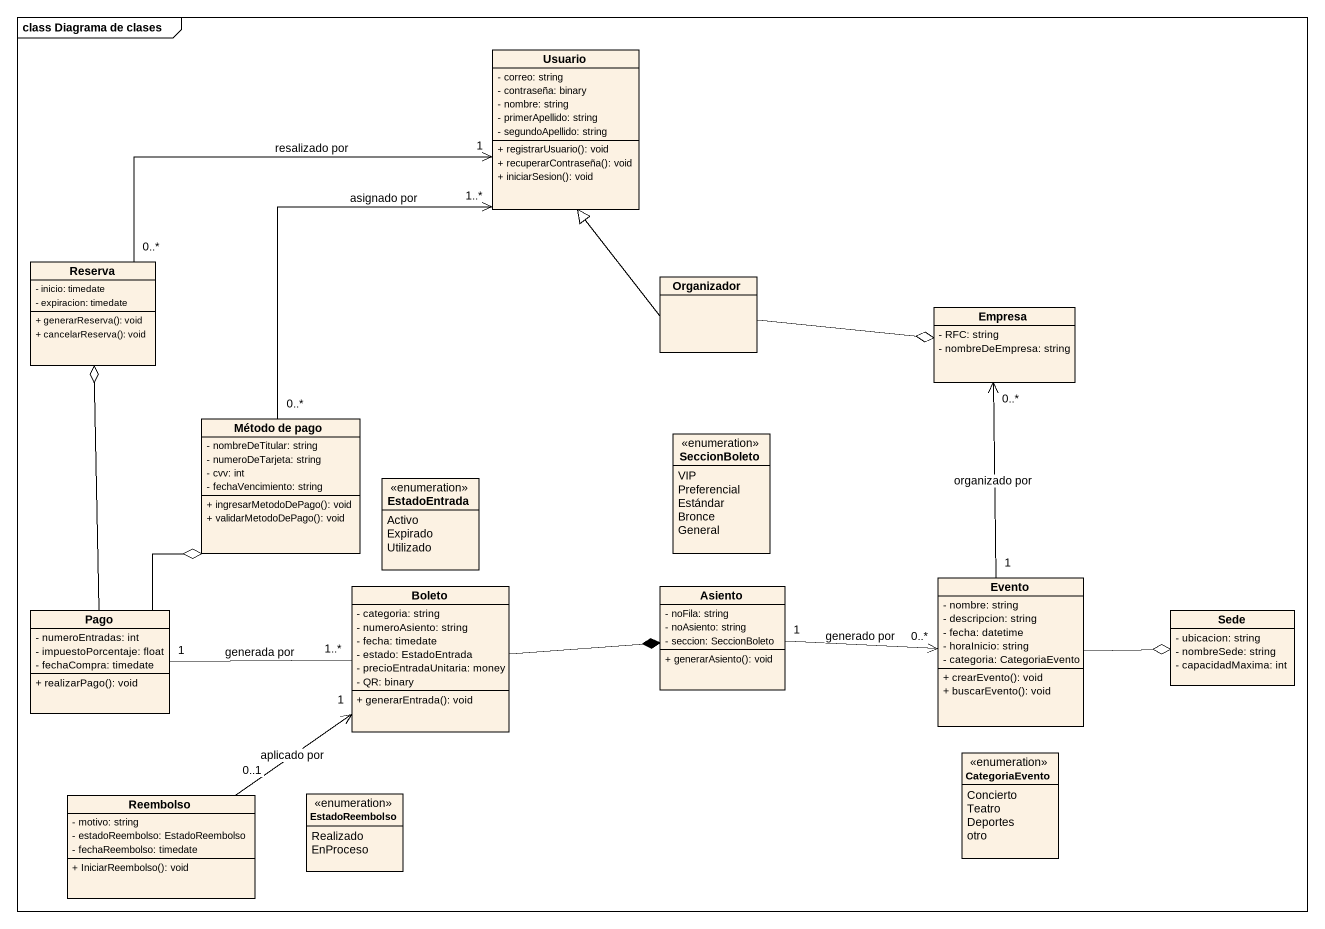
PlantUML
@startuml
mainframe class Diagrama de clases
hide circle
hide empty members
skinparam classAttributeIconSize 0
class Usuario {
  - correo: string
  - contraseña: binary
  - nombre: string
  - primerApellido: string
  - segundoApellido: string
  + registrarUsuario(): void
  + recuperarContraseña(): void
  + iniciarSesion(): void
}
class Reserva {
  - inicio: timedate
  - expiracion: timedate
  + generarReserva(): void
  + cancelarReserva(): void
}
class Organizador
class Empresa {
  - RFC: string
  - nombreDeEmpresa: string
}
class "Método de pago" as Método_de_pago {
  - nombreDeTitular: string
  - numeroDeTarjeta: string
  - cvv: int
  - fechaVencimiento: string
  + ingresarMetodoDePago(): void
  + validarMetodoDePago(): void
}
enum SeccionBoleto {
  VIP
  Preferencial
  Estándar
  Bronce
  General
}
enum EstadoEntrada {
  Activo
  Expirado
  Utilizado
}
class Pago {
  - numeroEntradas: int
  - impuestoPorcentaje: float
  - fechaCompra: timedate
  + realizarPago(): void
}
class Boleto {
  - categoria: string
  - numeroAsiento: string
  - fecha: timedate
  - estado: EstadoEntrada
  - precioEntradaUnitaria: money
  - QR: binary
  + generarEntrada(): void
}
class Asiento {
  - noFila: string
  - noAsiento: string
  - seccion: SeccionBoleto
  + generarAsiento(): void
}
class Evento {
  - nombre: string
  - descripcion: string
  - fecha: datetime
  - horaInicio: string
  - categoria: CategoriaEvento
  + crearEvento(): void
  + buscarEvento(): void
}
class Sede {
  - ubicacion: string
  - nombreSede: string
  - capacidadMaxima: int
}
enum CategoriaEvento {
  Concierto
  Teatro
  Deportes
  otro
}
class Reembolso {
  - motivo: string
  - estadoReembolso: EstadoReembolso
  - fechaReembolso: timedate
  + IniciarReembolso(): void
}
enum EstadoReembolso {
  Realizado
  EnProceso
}
Reserva "0..*" -right-> "1" Usuario : resalizado por
Organizador -up-|> Usuario
Organizador -right-o Empresa
Empresa "0..*" <-- "1" Evento : organizado por
Método_de_pago "0..*" -up-> "1..*" Usuario : asignado por
Pago -up-o Reserva
Pago -up-o Método_de_pago
Pago "1" -right- "1..*" Boleto : generada por
Boleto -right-* Asiento
Boleto "1" <-- "0..1" Reembolso : aplicado por
Evento "0..*" <-left- "1" Asiento : generado por
Evento -right-o Sede
@enduml
